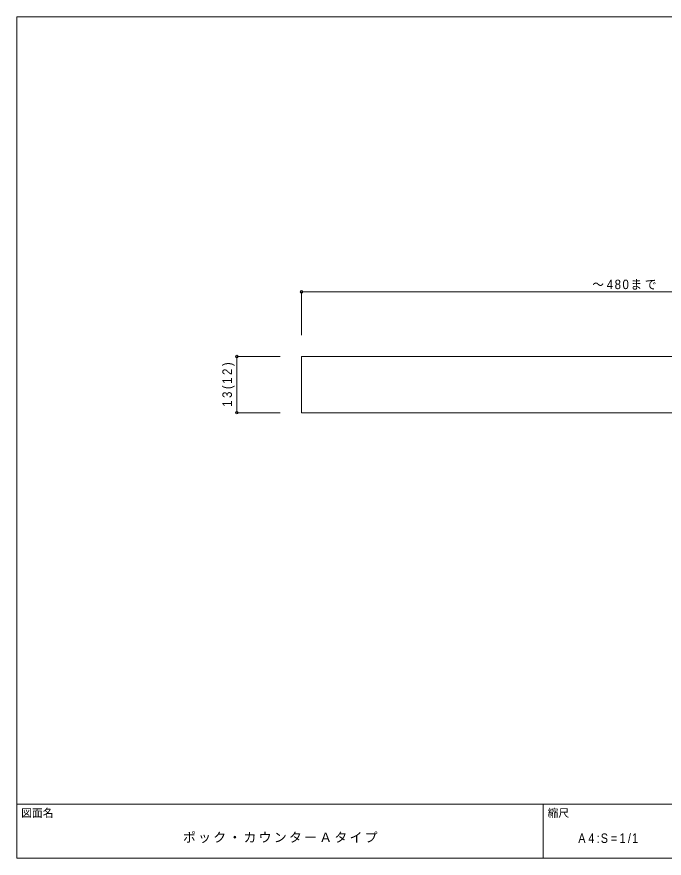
# Model space of a CAD drawing. Units: millimetres on the paper. Extents: x -141 to 141, y -98 to 98.
# Drawn here: x -141 to 9, y -97.5 to 97.5 of the extents above; entities that cross this region are included whole.
import ezdxf
from ezdxf.enums import TextEntityAlignment as Align

# ---------------------------------------------------------------- set-up
doc = ezdxf.new("R2010")
doc.units = ezdxf.units.MM
doc.header["$PDMODE"] = 32
doc.header["$PDSIZE"] = 0.6
for name, color, linetype, lineweight in [('0-0_ＫＢ製品', 2, 'Continuous', 9), ('0-3_寸法', 4, 'Continuous', 9), ('F-0_図面枠', 5, 'Continuous', 9), ('F-5_F-5ﾚｲﾔ', 7, 'Continuous', 9)]:
    doc.layers.add(name, color=color, linetype=linetype, lineweight=lineweight)
doc.styles.add('HGｺﾞｼｯｸM', font='')
doc.styles.get('HGｺﾞｼｯｸM').set_extended_font_data('HGｺﾞｼｯｸM')

msp = doc.modelspace()

# ---------------------------------------------------------------- linework, layer by layer
at = {"layer": '0-0_ＫＢ製品'}
msp.add_line((74, 18.75), (-75, 18.75), dxfattribs=at)
msp.add_lwpolyline([(-75, 18.75), (-75, 5.75), (65, 5.75)], dxfattribs=at)
at = {"layer": '0-3_寸法'}
for p, q in [((-75, 33.75), (75, 33.75)), ((-75, 33.75), (-75, 23.75)), ((-90, 18.75), (-90, 5.75)), ((-90, 18.75), (-80, 18.75)), ((-90, 5.75), (-80, 5.75))]:
    msp.add_line(p, q, dxfattribs=at)
for p in [(-75, 33.75), (-90, 18.75), (-90, 5.75)]:
    msp.add_point(p, dxfattribs=at)
at = {"layer": 'F-0_図面枠'}
for p, q in [((-141, 97.5), (141, 97.5)), ((-141, -97.5), (-141, 97.5)), ((-141, -85), (141, -85)), ((-19, -97.5), (-19, -85)), ((141, -97.5), (-141, -97.5))]:
    msp.add_line(p, q, dxfattribs=at)

# ---------------------------------------------------------------- texts
at = {"layer": '0-3_寸法', "color": 7, "insert": (-7.625, 34.25), "char_height": 2.199, "attachment_point": 7, "style": 'HGｺﾞｼｯｸM'}
msp.add_mtext('\\T1.24;\\W0.9;～480まで', dxfattribs=at)
at = {"layer": '0-3_寸法', "color": 7, "insert": (-90.5, 7.125), "char_height": 2.199, "attachment_point": 7, "rotation": 90, "style": 'HGｺﾞｼｯｸM'}
msp.add_mtext('\\T1.39;\\W0.9;13(12)', dxfattribs=at)
at = {"layer": 'F-0_図面枠', "color": 7, "style": 'HGｺﾞｼｯｸM'}
msp.add_text('図面名', height=1.833, dxfattribs=at).set_placement((-140, -88.5), align=Align.BOTTOM_LEFT)
at = {"layer": 'F-5_F-5ﾚｲﾔ', "style": 'HGｺﾞｼｯｸM'}
msp.add_text('縮尺', height=1.833, dxfattribs=at).set_placement((-18, -88.5), align=Align.BOTTOM_LEFT)
at = {"layer": 'F-5_F-5ﾚｲﾔ', "char_height": 2.199, "attachment_point": 7, "style": 'HGｺﾞｼｯｸM'}
for s, insert in [('\\T1.17;ポック・カウンターＡタイプ', (-102.5, -94)), ('\\T1.39;\\W0.85;A4:S=1/1', (-10.875, -94))]:
    msp.add_mtext(s, dxfattribs=dict(at, insert=insert))

doc.saveas('drawing.dxf')
